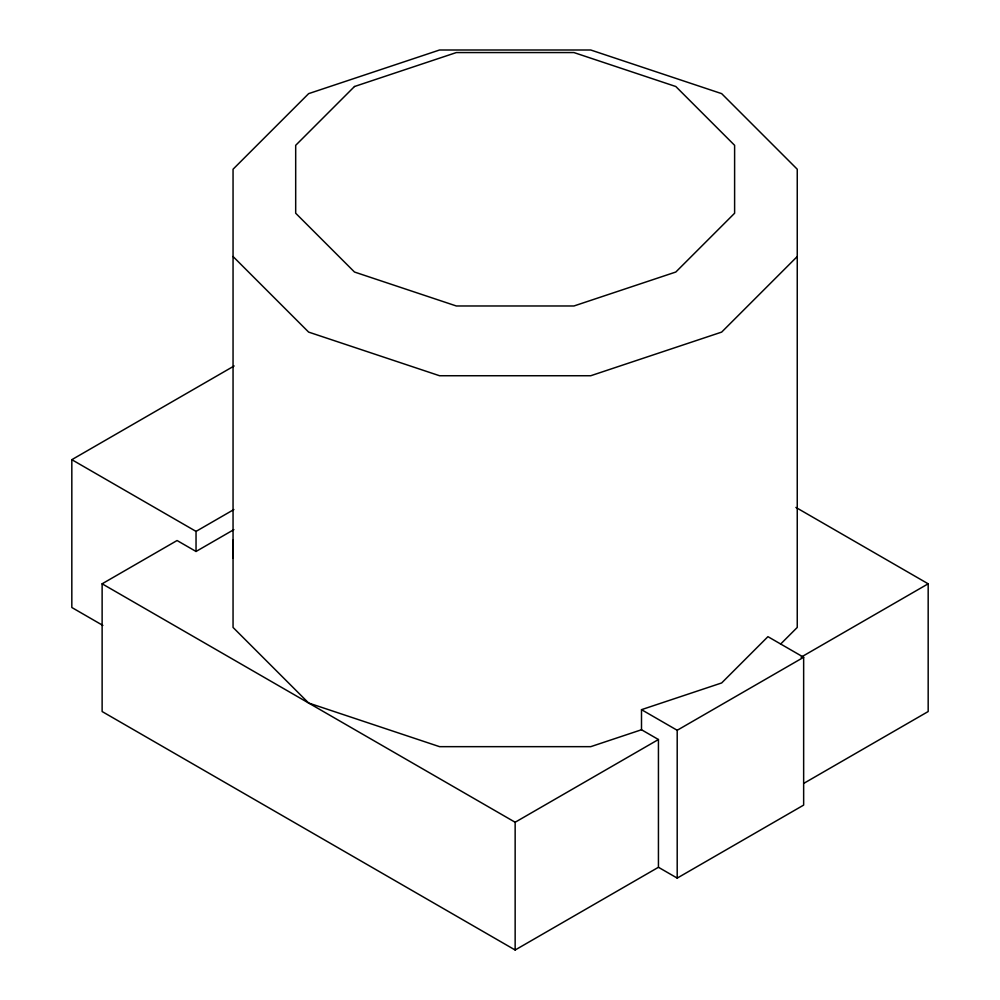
<?xml version="1.0" encoding="UTF-8"?>
<svg xmlns="http://www.w3.org/2000/svg" width="1000" height="1000" viewBox="0 0 1000 1000"><rect width="100%" height="100%" fill="white"/><g stroke="black" fill="none" stroke-linecap="round" stroke-linejoin="round"><path stroke-width="1.5" d="M233.05 558L233.05 540.15M797.25 256.512L721.663 332.1L590.737 375.737L439.562 375.737L308.637 332.1L233.05 256.512M780.588 644.1L797.25 627.438L797.25 169.225L721.663 93.637L590.737 50L439.562 50L308.637 93.637L233.05 169.225L233.05 627.438L308.637 703.025L439.562 746.663L590.737 746.663L641.5 729.75L658.438 739.525L658.438 867.275L515.15 950L102.125 711.538L102.125 583.8L177.075 540.525L196.038 551.462L233.875 529.625M102.863 625.425L71.825 607.5L71.825 459.675L234.137 365.962M71.825 459.675L196.038 531.388L233.875 509.55M102.125 583.8L515.15 822.25L658.438 739.525M801.1 657.163L928.175 583.8L928.175 711.538L803.812 783.35M641.5 729.75L641.5 709.663L677.2 730.275L803.65 657.275L803.65 805.1L677.2 878.1L658.438 867.275M641.5 709.663L721.663 682.95L767.938 636.663L803.65 657.275M795.9 507.425L928.175 583.8M677.2 730.275L677.2 878.1M515.15 822.25L515.15 950M196.038 531.388L196.038 551.462M354.487 86.512L295.688 145.325L295.688 213.225L354.487 272.025L456.337 305.975L573.95 305.975L675.812 272.025L734.613 213.225L734.613 145.325L675.812 86.512L573.95 52.562L456.337 52.562L354.487 86.512"/></g></svg>
